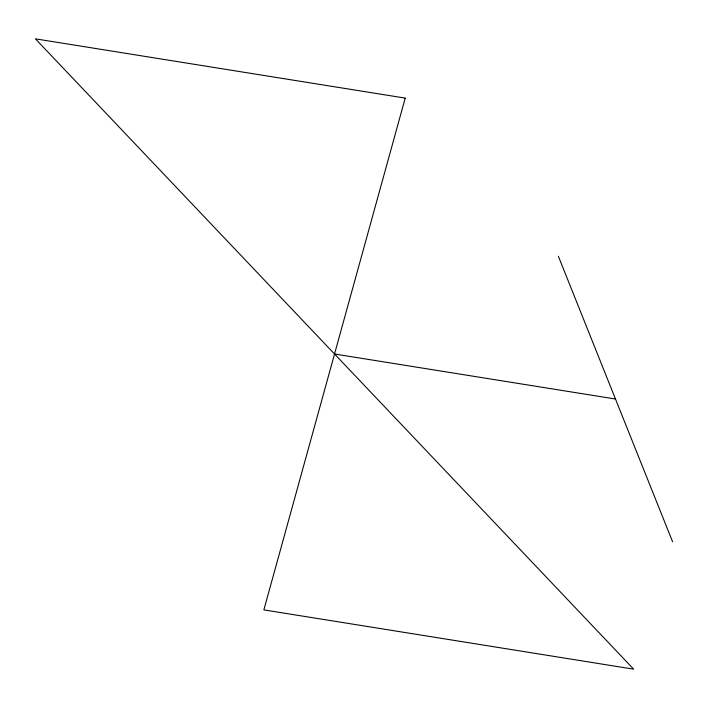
<?xml version="1.0" encoding="UTF-8"?>
<svg xmlns="http://www.w3.org/2000/svg" width="708" height="708" viewBox="0 0 708 708"><rect width="100%" height="100%" fill="white"/><g stroke="black" fill="none" stroke-linecap="round" stroke-linejoin="round"><path stroke-width="1.06" d="M334.53 354L615.491 399.029M558.373 256.269L672.6 541.797M405.215 98.111L263.854 609.889L633.66 669.166L35.4 38.834L405.215 98.111"/></g></svg>
